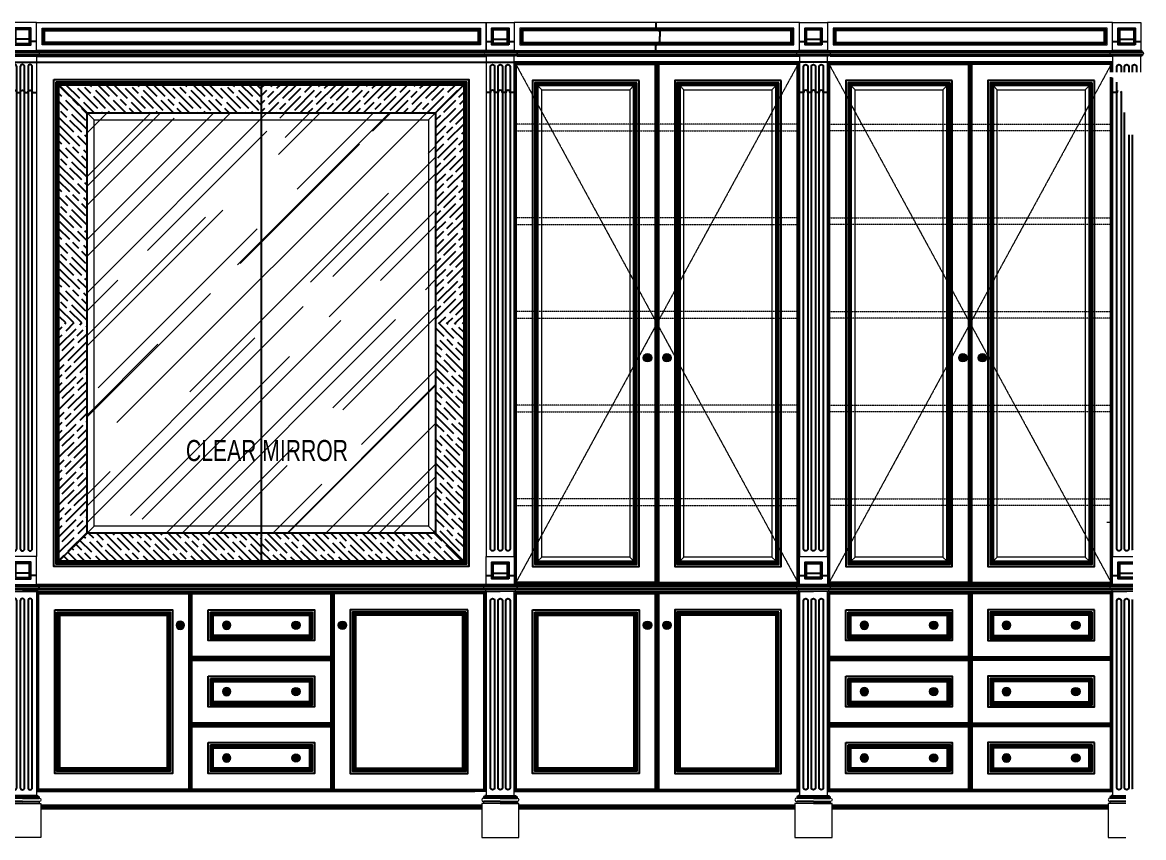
# Model space of a CAD drawing. Header units: inches. Extents: x 274057 to 444617, y 490067 to 635630.
# Drawn here: x 379139 to 383128, y 516399 to 519299 of the extents above; entities that cross this region are included whole.
import ezdxf

# ---------------------------------------------------------------- set-up
doc = ezdxf.new("R2010")
doc.units = ezdxf.units.IN
doc.header["$MEASUREMENT"] = 0
doc.linetypes.add('HIDDEN', pattern=[0.375, 0.25, -0.125])
for name, color, linetype, lineweight in [('Bronze', 40, 'Continuous', 0), ('CQ Wood', 30, 'Continuous', 0), ('Glass', 4, 'Continuous', 0), ('WOOD-HID', 8, 'HIDDEN', 18)]:
    doc.layers.add(name, color=color, linetype=linetype, lineweight=lineweight)
for name, color, linetype in [('CQ Sheet text', 3, 'Continuous'), ('FURNITURE', 252, 'Continuous'), ('Layer7', 8, 'Continuous'), ('WOOD', 23, 'Continuous'), ('WOOD 01', 34, 'Continuous'), ('WOOD 02', 32, 'Continuous'), ('Wood SECT', 1, 'Continuous')]:
    doc.layers.add(name, color=color, linetype=linetype)
doc.styles.add('DIM 50', font='romans.shx', dxfattribs={"width": 0.75, "height": 100})
pattern_1 = [(135, (375037.044, 515981.073), (42.4264, 42.4264), [100, -20]), (135, (375065.33, 515981.073), (42.4264, 42.4264), [60, -15, 30, -15]), (135, (375100.684, 515974), (42.4264, 42.4264), [100, -20])]
pattern_2 = [(225, (375037.044, 515981.073), (-42.4264, 42.4264), [100, -20]), (225, (375037.044, 516009.36), (-42.4264, 42.4264), [60, -15, 30, -15]), (225, (375044.115, 516044.71), (-42.4264, 42.4264), [100, -20])]
pattern_3 = [(135, (46799.93, 13647.52), (42.426407, 42.426407), [100, -20]), (135, (46828.215, 13647.52), (42.426407, 42.426407), [60, -15, 30, -15]), (135, (46863.57, 13640.447), (42.426407, 42.426407), [100, -20])]

# ---------------------------------------------------------------- blocks, each defined once
blk = doc.blocks.new('pilaster wardrobe')
at = {"layer": 'WOOD', "lineweight": 0}
blk.add_line((3399.1, -8726.1, 0), (3333.1, -8726.1, 0), dxfattribs=at)
blk.add_line((3399.1, -8726.1, 0), (3333.1, -8726.1, 0), dxfattribs=at)
at = {"layer": 'WOOD 01', "lineweight": 0, "ltscale": 500}
blk.add_line((3399.1, -8726.1, 0), (3465.1, -8726.1, 0), dxfattribs=at)
at = {"layer": 'WOOD 01', "lineweight": 0, "ltscale": 500, "elevation": 0}
for points in [[(3349.1, -6047.5), (3449.1, -6047.5), (3449.1, -5947.5), (3349.1, -5947.5)], [(3349.1, -7947.5), (3449.1, -7947.5), (3449.1, -7847.5), (3349.1, -7847.5)], [(3349.1, -7972.5), (3449.1, -7972.5), (3449.1, -8697.5), (3349.1, -8697.5)], [(3333.1, -8726.1), (3465.1, -8726.1), (3465.1, -8847.5), (3333.1, -8847.5)]]:
    blk.add_lwpolyline(points, close=True, dxfattribs=at)
for points in [[(3349.1, -6047.5), (3346.1, -6047.5, -0.414214), (3343.1, -6050.5), (3343.1, -6053.5, 1), (3343.1, -6061.5), (3343.1, -6064.5, -0.414214), (3346.1, -6067.5), (3349.1, -6067.5)], [(3449.1, -6047.5), (3452.1, -6047.5, 0.414214), (3455.1, -6050.5), (3455.1, -6053.5, -1), (3455.1, -6061.5), (3455.1, -6064.5, 0.414214), (3452.1, -6067.5), (3449.1, -6067.5)], [(3349.1, -7947.5), (3346.1, -7947.5, -0.414214), (3343.1, -7950.5), (3343.1, -7953.5, 1), (3343.1, -7961.5), (3343.1, -7964.5, -0.414214), (3346.1, -7967.5), (3346.1, -7972.5), (3399.1, -7972.5)], [(3449.1, -7947.5), (3452.1, -7947.5, 0.414214), (3455.1, -7950.5), (3455.1, -7953.5, -1), (3455.1, -7961.5), (3455.1, -7964.5, 0.414214), (3452.1, -7967.5), (3452.1, -7972.5), (3399.1, -7972.5)], [(3349.1, -8697.5), (3344.1, -8697.5, -0.414214), (3339.4, -8702.2), (3339.4, -8707, 1), (3339.4, -8719.6), (3339.3, -8726.1)], [(3449.1, -8697.5), (3454.1, -8697.5, 0.414214), (3458.8, -8702.2), (3458.8, -8707, -1), (3458.8, -8719.6), (3458.9, -8726.1)]]:
    blk.add_lwpolyline(points, format="xyb", dxfattribs=at)
blk.add_lwpolyline([(3349.1, -7847.5), (3349.1, -6067.5), (3449.1, -6067.5), (3449.1, -7847.5), (3349.1, -7847.5)], dxfattribs=at)
at = {"layer": 'WOOD 02', "color": 8, "ltscale": 100}
for p, q in [((3343.1, -6050.5, 0), (3455.1, -6050.5, 0)), ((3343.1, -6053.5, 0), (3455.1, -6053.5, 0)), ((3343.1, -6061.5, 0), (3455.1, -6061.5, 0)), ((3343.1, -6064.5, 0), (3455.1, -6064.5, 0)), ((3343.1, -7950.5, 0), (3455.1, -7950.5, 0)), ((3343.1, -7953.5, 0), (3455.1, -7953.5, 0)), ((3343.1, -7961.5, 0), (3455.1, -7961.5, 0)), ((3343.1, -7964.5, 0), (3455.1, -7964.5, 0)), ((3399.1, -8702.2, 0), (3339.4, -8702.2, 0)), ((3399.1, -8707, 0), (3339.4, -8707, 0)), ((3399.1, -8719.6, 0), (3339.4, -8719.6, 0)), ((3399.1, -8702.2, 0), (3458.8, -8702.2, 0)), ((3399.1, -8707, 0), (3458.8, -8707, 0)), ((3399.1, -8719.6, 0), (3458.8, -8719.6, 0))]:
    blk.add_line(p, q, dxfattribs=at)
at = {"layer": 'WOOD 02', "color": 8, "ltscale": 100, "elevation": 0}
for points in [[(3369.1, -6027.5), (3429.1, -6027.5), (3429.1, -5967.5), (3369.1, -5967.5)], [(3374.1, -6022.5), (3424.1, -6022.5), (3424.1, -5972.5), (3374.1, -5972.5)], [(3369.1, -7927.5), (3429.1, -7927.5), (3429.1, -7867.5), (3369.1, -7867.5)], [(3374.1, -7922.5), (3424.1, -7922.5), (3424.1, -7872.5), (3374.1, -7872.5)]]:
    blk.add_lwpolyline(points, close=True, dxfattribs=at)
for points in [[(3364.1, -6105), (3364.1, -7820, 1), (3379.1, -7820), (3379.1, -6105, 1)], [(3391.6, -6105), (3391.6, -7820, 1), (3406.6, -7820), (3406.6, -6105, 1)], [(3419.1, -6105), (3419.1, -7820, 1), (3434.1, -7820), (3434.1, -6105, 1)], [(3364.1, -8005), (3364.1, -8670, 1), (3379.1, -8670), (3379.1, -8005, 1)], [(3391.6, -8005), (3391.6, -8670, 1), (3406.6, -8670), (3406.6, -8005, 1)], [(3419.1, -8005), (3419.1, -8670, 1), (3434.1, -8670), (3434.1, -8005, 1)]]:
    blk.add_lwpolyline(points, format="xyb", close=True, dxfattribs=at)
at = {"layer": 'Wood SECT', "elevation": 0}
for points in [[(3449.1, -6015.6), (3429.1, -6015.6), (3429.1, -6011.6, -0.414214), (3424.1, -6006.6), (3399.1, -6006.6), (3374.1, -6006.6, -0.414214), (3369.1, -6011.6), (3369.1, -6015.6), (3349.1, -6015.6)], [(3349.1, -6196.4), (3364.1, -6196.4, -1), (3379.1, -6196.4), (3391.6, -6196.4, -1), (3406.6, -6196.4), (3419.1, -6196.4, -1), (3434.1, -6196.4), (3449.1, -6196.4)], [(3449.1, -7915.6), (3429.1, -7915.6), (3429.1, -7911.6, -0.414214), (3424.1, -7906.6), (3399.1, -7906.6), (3374.1, -7906.6, -0.414214), (3369.1, -7911.6), (3369.1, -7915.6), (3349.1, -7915.6)]]:
    blk.add_lwpolyline(points, format="xyb", dxfattribs=at)
blk = doc.blocks.new('EMPIREFLOW')
at = {"layer": 'Bronze', "lineweight": 0, "ltscale": 750}
for p, q in [((163684, -58508), (163506, -58508)), ((163713, -58475), (163581, -58378)), ((163730, -58444), (163581, -58378)), ((163707, -58546), (163581, -58638)), ((163724, -58575), (163581, -58638)), ((163745, -58403), (163656, -58249)), ((163745, -58614), (163656, -58768)), ((163788, -58606), (163806, -58768)), ((163789, -58404), (163806, -58248)), ((163823, -58404), (163806, -58248)), ((163824, -58606), (163806, -58768)), ((163867, -58403), (163956, -58249)), ((163867, -58614), (163956, -58768)), ((163881, -58444), (164031, -58378)), ((163888, -58575), (164031, -58638)), ((163899, -58475), (164031, -58378)), ((163905, -58546), (164031, -58638)), ((163928, -58508), (164106, -58508))]:
    blk.add_line(p, q, dxfattribs=at)
for radius in [340, 300, 60]:
    blk.add_circle((163806, -58508), radius, dxfattribs=at)
for centre, radius, start, end in [((163641, -58605), 166, 106.05596, 144.56537), ((163641, -58412), 166, 215.43463, 253.94404), ((163594, -58118), 246, 258.78321, 282.20767), ((163361, -58520), 246, 17.79233, 41.21679), ((163361, -58497), 246, 318.78321, 342.20767), ((163594, -58899), 246, 77.79233, 101.21679), ((163514, -58459), 105, 15.22341, 50.38879), ((163617, -58280), 105, 249.61121, 284.77659), ((163514, -58558), 105, 309.61121, 344.77659), ((163617, -58736), 105, 75.22341, 110.38879), ((163700, -58392), 118, 206.89225, 262.0108), ((163700, -58625), 118, 97.9892, 153.10775), ((163710, -58394), 102, 201.62987, 255.97772), ((163710, -58623), 102, 104.01364, 158.37013), ((163807, -58318), 166, 155.43463, 193.94404), ((163807, -58699), 166, 166.05596, 204.56537), ((163659, -58483), 102, 44.02228, 98.37013), ((163659, -58534), 102, 261.62987, 315.97772), ((163652, -58475), 118, 37.9892, 93.10775), ((163652, -58542), 118, 266.89225, 322.0108), ((163640, -58414), 166, 46.05596, 84.56537), ((163640, -58603), 166, 275.43463, 313.94404), ((163676, -58508), 48.7, 308.32195, 42.01165), ((163742, -58621), 48.7, 17.98835, 111.67805), ((163741, -58397), 48.7, 257.98835, 351.67805), ((163854, -58358), 118, 146.89225, 202.0108), ((163854, -58658), 118, 157.9892, 213.10775), ((163573, -58129), 246, 317.79233, 341.21679), ((163857, -58368), 102, 141.62987, 195.98636), ((163857, -58649), 102, 164.01364, 218.37013), ((163573, -58887), 246, 18.78321, 42.20767), ((163703, -58231), 105, 315.22341, 350.38879), ((163703, -58786), 105, 9.61121, 44.77659), ((164038, -58129), 246, 198.78321, 222.20767), ((163909, -58231), 105, 189.61121, 224.77659), ((163909, -58786), 105, 135.22341, 170.38879), ((164038, -58887), 246, 137.79233, 161.21679), ((163871, -58397), 48.7, 188.32195, 282.01165), ((163870, -58621), 48.7, 68.32195, 162.01165), ((163754, -58368), 102, 344.01364, 38.37013), ((163754, -58649), 102, 321.62987, 15.98636), ((163971, -58414), 166, 95.43463, 133.94404), ((163758, -58358), 118, 337.9892, 33.10775), ((163758, -58658), 118, 326.89225, 22.0108), ((163971, -58603), 166, 226.05596, 264.56537), ((163960, -58475), 118, 86.89225, 142.0108), ((163960, -58542), 118, 217.9892, 273.10775), ((163953, -58483), 102, 81.62987, 135.97772), ((163953, -58534), 102, 224.02228, 278.37013), ((163935, -58508), 48.7, 137.98835, 231.67805), ((163902, -58394), 102, 284.02228, 338.37013), ((163902, -58623), 102, 21.62987, 75.98636), ((163912, -58392), 118, 277.9892, 333.10775), ((163912, -58625), 118, 26.89225, 82.0108), ((163805, -58318), 166, 346.05596, 24.56537), ((163805, -58699), 166, 335.43463, 13.94404), ((164018, -58118), 246, 257.79233, 281.21679), ((164018, -58899), 246, 78.78321, 102.20767), ((163995, -58280), 105, 255.22341, 290.38879), ((163995, -58736), 105, 69.61121, 104.77659), ((164098, -58459), 105, 129.61121, 164.77659), ((164098, -58558), 105, 195.22341, 230.38879), ((164250, -58520), 246, 138.78321, 162.20767), ((163971, -58605), 166, 35.43463, 73.94404), ((163971, -58412), 166, 286.05596, 324.56537), ((164250, -58497), 246, 197.79233, 221.21679)]:
    blk.add_arc(centre, radius, start, end, dxfattribs=at)
at = {"layer": 'Bronze', "lineweight": 0, "ltscale": 750, "extrusion": (0, 0, -1)}
for centre, major_axis, ratio, start_param, end_param in [((163684, -58508), (146, 0), 0.152208, 1.934961, 4.348282), ((163745, -58614), (73, 126), 0.152208, 1.934961, 4.348282), ((163684, -58508), (-31.9, 0), 0.480975, 7.904841, 10.945558), ((163745, -58614), (-15.9, -27.7), 0.480975, 7.904841, 10.945558), ((163867, -58403), (15.9, 27.7), 0.480975, 7.904841, 10.945558), ((163867, -58403), (-73, -126), 0.152208, 1.934961, 4.348282)]:
    blk.add_ellipse(centre, major_axis=major_axis, ratio=ratio, start_param=start_param, end_param=end_param, dxfattribs=at)
at = {"layer": 'Bronze', "lineweight": 0, "ltscale": 750}
for centre, major_axis, ratio, start_param, end_param in [((163745, -58403), (73, -126), 0.152208, 1.934961, 4.348282), ((163745, -58403), (-15.9, 27.7), 0.480975, 7.904841, 10.945558), ((163867, -58614), (15.9, -27.7), 0.480975, 7.904841, 10.945558), ((163867, -58614), (-73, 126), 0.152208, 1.934961, 4.348282), ((163928, -58508), (31.9, 0), 0.480975, 7.904841, 10.945558), ((163928, -58508), (-146, 0), 0.152208, 1.934961, 4.348282)]:
    blk.add_ellipse(centre, major_axis=major_axis, ratio=ratio, start_param=start_param, end_param=end_param, dxfattribs=at)

msp = doc.modelspace()

# ---------------------------------------------------------------- hatches: boundary and pattern name
at = {"layer": 'Glass'}
h = msp.add_hatch(dxfattribs=at)
h.set_pattern_fill('AR-RROOF', color=256, scale=200, angle=45)
h.set_pattern_definition([(45, (46799.93, 13647.52), (169.70563, 452.54834), [3000, -400, 1000, -200]), (45, (46917.3, 13906.32), (-329.51176, 46.66905), [600, -66, 1200, -150]), (45, (46750.43, 13838.44), (640.638744, 830.14336), [1600, -280, 800, -200])])
h.paths.add_polyline_path([(379369.2, 518977.9), (380609.2, 518977.9), (380609.2, 517482.3), (379369.2, 517482.3)])
at = {"layer": 'Layer7'}
h = msp.add_hatch(dxfattribs=at)
h.set_pattern_fill('GOST_WOOD', color=256, scale=10, angle=45)
h.set_pattern_definition(pattern_1)
h.paths.add_polyline_path([(379989.2, 518977.9), (379989.2, 519077.9), (379269.2, 519077.9), (379269.2, 519077.9), (379369.2, 518977.9)])
h = msp.add_hatch(dxfattribs=at)
h.set_pattern_fill('GOST_WOOD', color=256, scale=10, angle=45)
h.set_pattern_definition(pattern_1)
h.paths.add_polyline_path([(379369.2, 518977.9), (379269.2, 519077.9), (379269.2, 518230.1), (379369.2, 518230.1)])
h = msp.add_hatch(dxfattribs=at)
h.set_pattern_fill('GOST_WOOD', color=256, scale=10, angle=135)
h.set_pattern_definition(pattern_2)
h.paths.add_polyline_path([(380609.2, 518977.9), (380709.2, 519077.9), (379989.2, 519077.9), (379989.2, 518977.9)])
h = msp.add_hatch(dxfattribs=at)
h.set_pattern_fill('GOST_WOOD', color=256, scale=10, angle=135)
h.set_pattern_definition(pattern_2)
h.paths.add_polyline_path([(380709.2, 519077.9), (380709.2, 519077.9), (380609.2, 518977.9), (380609.2, 518230.1), (380709.2, 518230.1)])
h = msp.add_hatch(dxfattribs=at)
h.set_pattern_fill('GOST_WOOD', color=256, scale=10, angle=135)
h.set_pattern_definition(pattern_2)
h.paths.add_polyline_path([(379269.2, 517382.3), (379369.2, 517482.3), (379369.2, 518230.1), (379269.2, 518230.1)])
h = msp.add_hatch(dxfattribs=at)
h.set_pattern_fill('GOST_WOOD', color=256, scale=10, angle=45)
h.set_pattern_definition(pattern_3)
h.paths.add_polyline_path([(380709.2, 517382.3), (380609.2, 517482.3), (380609.2, 518230.1), (380709.2, 518230.1)])
h = msp.add_hatch(dxfattribs=at)
h.set_pattern_fill('GOST_WOOD', color=256, scale=10, angle=45)
h.set_pattern_definition([(135, (375037.044, 515682.124), (42.4264, 42.4264), [100, -20]), (135, (375065.33, 515682.124), (42.4264, 42.4264), [60, -15, 30, -15]), (135, (375100.684, 515675.05), (42.4264, 42.4264), [100, -20])])
h.paths.add_polyline_path([(379989.2, 517382.3), (379269.2, 517382.3), (379269.2, 517382.3), (379369.2, 517482.3), (379989.2, 517482.3)])
h = msp.add_hatch(dxfattribs=at)
h.set_pattern_fill('GOST_WOOD', color=256, scale=10, angle=45)
h.set_pattern_definition(pattern_3)
h.paths.add_polyline_path([(380709.2, 517382.3), (379989.2, 517382.3), (379989.2, 517482.3), (380609.2, 517482.3)])

# ---------------------------------------------------------------- linework, layer by layer
for p, q in [((376960.5, 519157.9, 0), (381243.9, 519157.9, 0)), ((383018, 519157.9, 0), (380889.2, 519157.9, 0))]:
    msp.add_line(p, q)
at = {"color": 8}
for p, q in [((380783.5, 517296.3, 0), (379195, 517296.3, 0)), ((380783.2, 517282.3, 0), (379195.2, 517282.3, 0)), ((380783.2, 517293.3, 0), (379195.3, 517293.3, 0)), ((380783.2, 517285.3, 0), (379195.3, 517285.3, 0)), ((381897.9, 517296.3, 0), (380895, 517296.3, 0)), ((381897.6, 517293.3, 0), (380895.2, 517293.3, 0)), ((381897.6, 517285.3, 0), (380895.2, 517285.3, 0)), ((381897.6, 517282.3, 0), (380895.2, 517282.3, 0)), ((383012.3, 517296.3, 0), (382009.3, 517296.3, 0)), ((383012, 517293.3, 0), (382009.6, 517293.3, 0)), ((383012, 517285.3, 0), (382009.6, 517285.3, 0)), ((383012, 517282.3, 0), (382009.6, 517282.3, 0))]:
    msp.add_line(p, q, dxfattribs=at)
at = {"layer": 'CQ Wood', "lineweight": 0}
msp.add_line((382997, 517521.3, 0), (383018, 517521.3, 0), dxfattribs=at)
at = {"layer": 'Glass'}
for p, q in [((380987.2, 519059.9, 0), (380972.2, 519074.9, 0)), ((381299.9, 519059.9, 0), (381314.9, 519074.9, 0)), ((381492.9, 519059.9, 0), (381477.9, 519074.9, 0)), ((381805.6, 519059.9, 0), (381820.6, 519074.9, 0)), ((382101.6, 519059.9, 0), (382086.6, 519074.9, 0)), ((382414.3, 519059.9, 0), (382429.3, 519074.9, 0)), ((382607.3, 519059.9, 0), (382592.3, 519074.9, 0)), ((382920, 519059.9, 0), (382935, 519074.9, 0)), ((379394.2, 518952.9, 0), (379369.2, 518977.9, 0)), ((380584.2, 518952.9, 0), (380609.2, 518977.9, 0)), ((379394.2, 517507.3, 0), (379369.2, 517482.3, 0)), ((380584.2, 517507.3, 0), (380609.2, 517482.3, 0)), ((380987.2, 517397.3, 0), (380972.2, 517382.3, 0)), ((381299.9, 517397.3, 0), (381314.9, 517382.3, 0)), ((381492.9, 517397.3, 0), (381477.9, 517382.3, 0)), ((381805.6, 517397.3, 0), (381820.6, 517382.3, 0)), ((382101.6, 517397.3, 0), (382086.6, 517382.3, 0)), ((382414.3, 517397.3, 0), (382429.3, 517382.3, 0)), ((382607.3, 517397.3, 0), (382592.3, 517382.3, 0)), ((382920, 517397.3, 0), (382935, 517382.3, 0))]:
    msp.add_line(p, q, dxfattribs=at)
at = {"layer": 'Glass', "elevation": 0}
for points in [[(380987.2, 519059.9), (381299.9, 519059.9), (381299.9, 517397.3), (380987.2, 517397.3)], [(381492.9, 519059.9), (381805.6, 519059.9), (381805.6, 517397.3), (381492.9, 517397.3)], [(382101.6, 519059.9), (382414.3, 519059.9), (382414.3, 517397.3), (382101.6, 517397.3)], [(382607.3, 519059.9), (382920, 519059.9), (382920, 517397.3), (382607.3, 517397.3)], [(379394.2, 518952.9), (380584.2, 518952.9), (380584.2, 517507.3), (379394.2, 517507.3)]]:
    msp.add_lwpolyline(points, close=True, dxfattribs=at)
at = {"layer": 'WOOD', "color": 8}
for p, q in [((379195.2, 519196.2, 0), (380783.2, 519196.2, 0)), ((379195.2, 519193.2, 0), (380783.2, 519193.2, 0)), ((379195.2, 519185.2, 0), (380783.2, 519185.2, 0)), ((379195.2, 519182.2, 0), (380783.2, 519182.2, 0)), ((381897.6, 519196.2, 0), (380895.2, 519196.2, 0)), ((381897.6, 519193.2, 0), (380895.2, 519193.2, 0)), ((381897.6, 519185.2, 0), (380895.2, 519185.2, 0)), ((381897.6, 519182.2, 0), (380895.2, 519182.2, 0)), ((383012, 519196.2, 0), (382009.6, 519196.2, 0)), ((383012, 519193.2, 0), (382009.6, 519193.2, 0)), ((383012, 519185.2, 0), (382009.6, 519185.2, 0)), ((383012, 519182.2, 0), (382009.6, 519182.2, 0)), ((379369.2, 518977.9, 0), (379269.2, 519077.9, 0)), ((379989.2, 519077.9, 0), (379989.2, 517382.3, 0)), ((380609.2, 518977.9, 0), (380709.2, 519077.9, 0)), ((379369.2, 517482.3, 0), (379269.2, 517382.3, 0)), ((380609.2, 517482.3, 0), (380709.2, 517382.3, 0))]:
    msp.add_line(p, q, dxfattribs=at)
at = {"layer": 'WOOD', "color": 8, "lineweight": 0, "elevation": 0.1}
for points in [[(379213.2, 519275.4), (380765.2, 519275.4), (380765.2, 519223.2), (379213.2, 519223.2)], [(379216.2, 519272.4), (380762.2, 519272.4), (380762.2, 519226.2), (379216.2, 519226.2)], [(381879.6, 519275.4), (380913.2, 519275.4), (380913.2, 519223.2), (381879.6, 519223.2)], [(381876.6, 519272.4), (380916.2, 519272.4), (380916.2, 519226.2), (381876.6, 519226.2)], [(382994, 519275.4), (382027.6, 519275.4), (382027.6, 519223.2), (382994, 519223.2)], [(382991, 519272.4), (382030.6, 519272.4), (382030.6, 519226.2), (382991, 519226.2)]]:
    msp.add_lwpolyline(points, close=True, dxfattribs=at)
at = {"layer": 'WOOD 01'}
for p, q in [((379192.2, 519179.2, 0), (380786.2, 519179.2, 0)), ((381900.6, 519179.2, 0), (380898.2, 519179.2, 0)), ((383015, 519179.2, 0), (382012.6, 519179.2, 0)), ((380749.3, 516562.8, 0), (379189.2, 516562.8, 0)), ((381903.6, 516562.8, 0), (380889.2, 516562.8, 0)), ((383018, 516562.8, 0), (382003.6, 516562.8, 0))]:
    msp.add_line(p, q, dxfattribs=at)
at = {"layer": 'WOOD 01', "lineweight": 0}
for p, q in [((380786.2, 517299.3, 0), (379192.2, 517299.3, 0)), ((380786.2, 517274.3, 0), (379192.2, 517274.3, 0)), ((381900.6, 517299.3, 0), (380892.2, 517299.3, 0)), ((381900.6, 517274.3, 0), (380892.2, 517274.3, 0)), ((383015, 517299.3, 0), (382006.6, 517299.3, 0)), ((383015, 517274.3, 0), (382006.6, 517274.3, 0))]:
    msp.add_line(p, q, dxfattribs=at)
at = {"layer": 'WOOD 01', "ltscale": 1000}
for p, q in [((379205.2, 516514.3, 0), (380773.2, 516514.3, 0)), ((379205.2, 516510.3, 0), (380773.2, 516510.3, 0)), ((379205.2, 516502.2, 0), (380773.2, 516502.2, 0)), ((380905.2, 516514.3, 0), (381887.6, 516514.3, 0)), ((380905.2, 516510.3, 0), (381887.6, 516510.3, 0)), ((380905.2, 516502.2, 0), (381887.6, 516502.2, 0)), ((382019.6, 516514.3, 0), (383002, 516514.3, 0)), ((382019.6, 516510.3, 0), (383002, 516510.3, 0)), ((382019.6, 516502.2, 0), (383002, 516502.2, 0))]:
    msp.add_line(p, q, dxfattribs=at)
at = {"layer": 'WOOD 01', "lineweight": 0, "ltscale": 500}
msp.add_line((383064.7, 516520.7, 0), (383002, 516520.7, 0), dxfattribs=at)
at = {"layer": 'WOOD 01', "lineweight": 0, "elevation": 0.1}
for points in [[(379189.2, 519299.4), (380789.2, 519299.4), (380789.2, 519199.2), (379189.2, 519199.2)], [(381903.6, 519299.4), (380889.2, 519299.4), (380889.2, 519199.2), (381903.6, 519199.2)], [(383018, 519299.4), (382003.6, 519299.4), (382003.6, 519199.2), (383018, 519199.2)], [(379209.2, 519279.4), (380769.2, 519279.4), (380769.2, 519219.2), (379209.2, 519219.2)], [(379219.2, 519269.4), (380759.2, 519269.4), (380759.2, 519229.2), (379219.2, 519229.2)], [(381883.6, 519279.4), (380909.2, 519279.4), (380909.2, 519219.2), (381883.6, 519219.2)], [(381873.6, 519269.4), (380919.2, 519269.4), (380919.2, 519229.2), (381873.6, 519229.2)], [(382998, 519279.4), (382023.6, 519279.4), (382023.6, 519219.2), (382998, 519219.2)], [(382988, 519269.4), (382033.6, 519269.4), (382033.6, 519229.2), (382988, 519229.2)]]:
    msp.add_lwpolyline(points, close=True, dxfattribs=at)
at = {"layer": 'WOOD 01', "lineweight": 0, "ltscale": 500, "elevation": 0}
msp.add_lwpolyline([(383118, 519199.2), (383018, 519199.2), (383018, 519299.2), (383118, 519299.2)], close=True, dxfattribs=at)
for points in [[(383018, 519199.2), (383015, 519199.2, -0.414214), (383012, 519196.2), (383012, 519193.2, 1), (383012, 519185.2), (383012, 519182.2, -0.414214), (383015, 519179.2), (383018, 519179.2)], [(383118, 519199.2), (383121, 519199.2, 0.414214), (383124, 519196.2), (383124, 519193.2, -1), (383124, 519185.2), (383124, 519182.2, 0.414214), (383121, 519179.2), (383118, 519179.2)], [(383018, 517299.3), (383015, 517299.3, -0.414214), (383012, 517296.3), (383012, 517293.3, 1), (383012, 517285.3), (383012, 517282.3, -0.414214), (383015, 517279.3), (383015, 517274.3), (383068, 517274.3)], [(383018, 516549.3), (383013, 516549.3, -0.414214), (383008.3, 516544.6), (383008.3, 516539.8, 1), (383008.3, 516527.2), (383008.2, 516520.7)]]:
    msp.add_lwpolyline(points, format="xyb", dxfattribs=at)
for points in [[(383118, 519123), (383118, 519179.2), (383018, 519179.2), (383018, 519123)], [(383018, 519101.9), (383018, 517399.3), (383089.7, 517399.3)], [(383089.7, 517299.3), (383018, 517299.3), (383018, 517399.3), (383089.7, 517399.3)], [(383089.7, 517274.3), (383018, 517274.3), (383018, 516549.3), (383064.7, 516549.3)], [(383089.7, 517274.3), (383068, 517274.3)], [(383064.7, 516520.7), (383002, 516520.7), (383002, 516399.3), (383064.7, 516399.3)]]:
    msp.add_lwpolyline(points, dxfattribs=at)
at = {"layer": 'WOOD 01', "elevation": 0}
for points in [[(380892.2, 519154.9), (381394.9, 519154.9), (381394.9, 517302.3), (380892.2, 517302.3)], [(380896.2, 519150.9), (381390.9, 519150.9), (381390.9, 517306.3), (380896.2, 517306.3)], [(381900.6, 519154.9), (381397.9, 519154.9), (381397.9, 517302.3), (381900.6, 517302.3)], [(381896.6, 519150.9), (381401.9, 519150.9), (381401.9, 517306.3), (381896.6, 517306.3)], [(382006.6, 519154.9), (382509.3, 519154.9), (382509.3, 517302.3), (382006.6, 517302.3)], [(382010.6, 519150.9), (382505.3, 519150.9), (382505.3, 517306.3), (382010.6, 517306.3)], [(379251.2, 519095.9), (380727.2, 519095.9), (380727.2, 517364.3), (379251.2, 517364.3)], [(379259.2, 519087.9), (380719.2, 519087.9), (380719.2, 517372.3), (379259.2, 517372.3)], [(379263.2, 519083.9), (380715.2, 519083.9), (380715.2, 517376.3), (379263.2, 517376.3)], [(379266.2, 519080.9), (380712.2, 519080.9), (380712.2, 517379.3), (379266.2, 517379.3)], [(379269.2, 519077.9), (380709.2, 519077.9), (380709.2, 517382.3), (379269.2, 517382.3)], [(381332.9, 519092.9), (380954.2, 519092.9), (380954.2, 517364.3), (381332.9, 517364.3)], [(381324.9, 519084.9), (380962.2, 519084.9), (380962.2, 517372.3), (381324.9, 517372.3)], [(381320.9, 519080.9), (380966.2, 519080.9), (380966.2, 517376.3), (381320.9, 517376.3)], [(381317.9, 519077.9), (380969.2, 519077.9), (380969.2, 517379.3), (381317.9, 517379.3)], [(381314.9, 519074.9), (380972.2, 519074.9), (380972.2, 517382.3), (381314.9, 517382.3)], [(381838.6, 519092.9), (381459.9, 519092.9), (381459.9, 517364.3), (381838.6, 517364.3)], [(381830.6, 519084.9), (381467.9, 519084.9), (381467.9, 517372.3), (381830.6, 517372.3)], [(381826.6, 519080.9), (381471.9, 519080.9), (381471.9, 517376.3), (381826.6, 517376.3)], [(381823.6, 519077.9), (381474.9, 519077.9), (381474.9, 517379.3), (381823.6, 517379.3)], [(381820.6, 519074.9), (381477.9, 519074.9), (381477.9, 517382.3), (381820.6, 517382.3)], [(382447.3, 519092.9), (382068.6, 519092.9), (382068.6, 517364.3), (382447.3, 517364.3)], [(382439.3, 519084.9), (382076.6, 519084.9), (382076.6, 517372.3), (382439.3, 517372.3)], [(382435.3, 519080.9), (382080.6, 519080.9), (382080.6, 517376.3), (382435.3, 517376.3)], [(382432.3, 519077.9), (382083.6, 519077.9), (382083.6, 517379.3), (382432.3, 517379.3)], [(382429.3, 519074.9), (382086.6, 519074.9), (382086.6, 517382.3), (382429.3, 517382.3)], [(382953, 519092.9), (382574.3, 519092.9), (382574.3, 517364.3), (382953, 517364.3)], [(382945, 519084.9), (382582.3, 519084.9), (382582.3, 517372.3), (382945, 517372.3)], [(382941, 519080.9), (382586.3, 519080.9), (382586.3, 517376.3), (382941, 517376.3)], [(382938, 519077.9), (382589.3, 519077.9), (382589.3, 517379.3), (382938, 517379.3)], [(382935, 519074.9), (382592.3, 519074.9), (382592.3, 517382.3), (382935, 517382.3)], [(379369.2, 518977.9), (380609.2, 518977.9), (380609.2, 517482.3), (379369.2, 517482.3)], [(379192.2, 517271.3), (379734.9, 517271.3), (379734.9, 516565.8), (379192.2, 516565.8)], [(379196.4, 517267.2), (379730.8, 517267.2), (379730.8, 516569.9), (379196.4, 516569.9)], [(379737.9, 517271.3), (380240.6, 517271.3), (380240.6, 517038.1), (379737.9, 517038.1)], [(379742, 517267.2), (380236.5, 517267.2), (380236.5, 517042.2), (379742, 517042.2)], [(380786.2, 517271.3), (380243.6, 517271.3), (380243.6, 516565.8), (380786.2, 516565.8)], [(380782.1, 517267.2), (380247.7, 517267.2), (380247.7, 516569.9), (380782.1, 516569.9)], [(380892.2, 517271.3), (381394.9, 517271.3), (381394.9, 516565.8), (380892.2, 516565.8)], [(380896.4, 517267.2), (381390.8, 517267.2), (381390.8, 516569.9), (380896.4, 516569.9)], [(381900.6, 517271.3), (381397.9, 517271.3), (381397.9, 516565.8), (381900.6, 516565.8)], [(381896.5, 517267.2), (381402, 517267.2), (381402, 516569.9), (381896.5, 516569.9)], [(382006.6, 517271.3), (382509.3, 517271.3), (382509.3, 517038.1), (382006.6, 517038.1)], [(382010.7, 517267.2), (382505.2, 517267.2), (382505.2, 517042.2), (382010.7, 517042.2)], [(383015, 517271.3), (382512.3, 517271.3), (382512.3, 517038.1), (383015, 517038.1)], [(383010.9, 517267.2), (382516.4, 517267.2), (382516.4, 517042.2), (383010.9, 517042.2)], [(379254.2, 517209.3), (379672.9, 517209.3), (379672.9, 516627.8), (379254.2, 516627.8)], [(379262.2, 517201.3), (379664.9, 517201.3), (379664.9, 516635.8), (379262.2, 516635.8)], [(379266.4, 517197.1), (379660.7, 517197.1), (379660.7, 516640), (379266.4, 516640)], [(379269.4, 517194.1), (379657.7, 517194.1), (379657.7, 516643), (379269.4, 516643)], [(379272.4, 517191.1), (379654.7, 517191.1), (379654.7, 516646), (379272.4, 516646)], [(379799.9, 517209.3), (380178.6, 517209.3), (380178.6, 517100.1), (379799.9, 517100.1)], [(379807.9, 517201.3), (380170.6, 517201.3), (380170.6, 517108.1), (379807.9, 517108.1)], [(379812.1, 517197.1), (380166.4, 517197.1), (380166.4, 517112.3), (379812.1, 517112.3)], [(379815.1, 517194.1), (380163.4, 517194.1), (380163.4, 517115.3), (379815.1, 517115.3)], [(379818.1, 517191.1), (380160.4, 517191.1), (380160.4, 517118.3), (379818.1, 517118.3)], [(380724.2, 517209.3), (380305.6, 517209.3), (380305.6, 516627.8), (380724.2, 516627.8)], [(380716.2, 517201.3), (380313.6, 517201.3), (380313.6, 516635.8), (380716.2, 516635.8)], [(380712.1, 517197.1), (380317.8, 517197.1), (380317.8, 516640), (380712.1, 516640)], [(380709.1, 517194.1), (380320.8, 517194.1), (380320.8, 516643), (380709.1, 516643)], [(380706.1, 517191.1), (380323.8, 517191.1), (380323.8, 516646), (380706.1, 516646)], [(380954.2, 517209.3), (381332.9, 517209.3), (381332.9, 516627.8), (380954.2, 516627.8)], [(380962.2, 517201.3), (381324.9, 517201.3), (381324.9, 516635.8), (380962.2, 516635.8)], [(380966.4, 517197.1), (381320.7, 517197.1), (381320.7, 516640), (380966.4, 516640)], [(380969.4, 517194.1), (381317.7, 517194.1), (381317.7, 516643), (380969.4, 516643)], [(380972.4, 517191.1), (381314.7, 517191.1), (381314.7, 516646), (380972.4, 516646)], [(381838.6, 517209.3), (381459.9, 517209.3), (381459.9, 516627.8), (381838.6, 516627.8)], [(381830.6, 517201.3), (381467.9, 517201.3), (381467.9, 516635.8), (381830.6, 516635.8)], [(381826.4, 517197.1), (381472.1, 517197.1), (381472.1, 516640), (381826.4, 516640)], [(381823.4, 517194.1), (381475.1, 517194.1), (381475.1, 516643), (381823.4, 516643)], [(381820.4, 517191.1), (381478.1, 517191.1), (381478.1, 516646), (381820.4, 516646)], [(382068.6, 517209.3), (382447.3, 517209.3), (382447.3, 517100.1), (382068.6, 517100.1)], [(382076.6, 517201.3), (382439.3, 517201.3), (382439.3, 517108.1), (382076.6, 517108.1)], [(382080.8, 517197.1), (382435.1, 517197.1), (382435.1, 517112.3), (382080.8, 517112.3)], [(382083.8, 517194.1), (382432.1, 517194.1), (382432.1, 517115.3), (382083.8, 517115.3)], [(382086.8, 517191.1), (382429.1, 517191.1), (382429.1, 517118.3), (382086.8, 517118.3)], [(382953, 517209.3), (382574.3, 517209.3), (382574.3, 517100.1), (382953, 517100.1)], [(382945, 517201.3), (382582.3, 517201.3), (382582.3, 517108.1), (382945, 517108.1)], [(382940.8, 517197.1), (382586.5, 517197.1), (382586.5, 517112.3), (382940.8, 517112.3)], [(382937.8, 517194.1), (382589.5, 517194.1), (382589.5, 517115.3), (382937.8, 517115.3)], [(382934.8, 517191.1), (382592.5, 517191.1), (382592.5, 517118.3), (382934.8, 517118.3)], [(379737.9, 517035.1), (380240.6, 517035.1), (380240.6, 516802), (379737.9, 516802)], [(379742, 517031), (380236.5, 517031), (380236.5, 516806.1), (379742, 516806.1)], [(382006.6, 517035.1), (382509.3, 517035.1), (382509.3, 516802), (382006.6, 516802)], [(382010.7, 517031), (382505.2, 517031), (382505.2, 516806.1), (382010.7, 516806.1)], [(383015, 517035.1), (382512.3, 517035.1), (382512.3, 516802), (383015, 516802)], [(383010.9, 517031), (382516.4, 517031), (382516.4, 516806.1), (383010.9, 516806.1)], [(379799.9, 516973.1), (380178.6, 516973.1), (380178.6, 516864), (379799.9, 516864)], [(379807.9, 516965.1), (380170.6, 516965.1), (380170.6, 516872), (379807.9, 516872)], [(379812.1, 516960.9), (380166.4, 516960.9), (380166.4, 516876.1), (379812.1, 516876.1)], [(379815.1, 516957.9), (380163.4, 516957.9), (380163.4, 516879.1), (379815.1, 516879.1)], [(379818.1, 516954.9), (380160.4, 516954.9), (380160.4, 516882.1), (379818.1, 516882.1)], [(382068.6, 516973.1), (382447.3, 516973.1), (382447.3, 516864), (382068.6, 516864)], [(382076.6, 516965.1), (382439.3, 516965.1), (382439.3, 516872), (382076.6, 516872)], [(382080.8, 516960.9), (382435.1, 516960.9), (382435.1, 516876.1), (382080.8, 516876.1)], [(382083.8, 516957.9), (382432.1, 516957.9), (382432.1, 516879.1), (382083.8, 516879.1)], [(382086.8, 516954.9), (382429.1, 516954.9), (382429.1, 516882.1), (382086.8, 516882.1)], [(382953, 516973.1), (382574.3, 516973.1), (382574.3, 516864), (382953, 516864)], [(382945, 516965.1), (382582.3, 516965.1), (382582.3, 516872), (382945, 516872)], [(382940.8, 516960.9), (382586.5, 516960.9), (382586.5, 516876.1), (382940.8, 516876.1)], [(382937.8, 516957.9), (382589.5, 516957.9), (382589.5, 516879.1), (382937.8, 516879.1)], [(382934.8, 516954.9), (382592.5, 516954.9), (382592.5, 516882.1), (382934.8, 516882.1)], [(379737.9, 516799), (380240.6, 516799), (380240.6, 516565.8), (379737.9, 516565.8)], [(379742, 516794.8), (380236.5, 516794.8), (380236.5, 516569.9), (379742, 516569.9)], [(382006.6, 516799), (382509.3, 516799), (382509.3, 516565.8), (382006.6, 516565.8)], [(382010.7, 516794.8), (382505.2, 516794.8), (382505.2, 516569.9), (382010.7, 516569.9)], [(383015, 516799), (382512.3, 516799), (382512.3, 516565.8), (383015, 516565.8)], [(383010.9, 516794.8), (382516.4, 516794.8), (382516.4, 516569.9), (383010.9, 516569.9)], [(379799.9, 516737), (380178.6, 516737), (380178.6, 516627.8), (379799.9, 516627.8)], [(379807.9, 516729), (380170.6, 516729), (380170.6, 516635.8), (379807.9, 516635.8)], [(379812.1, 516724.8), (380166.4, 516724.8), (380166.4, 516640), (379812.1, 516640)], [(379815.1, 516721.8), (380163.4, 516721.8), (380163.4, 516643), (379815.1, 516643)], [(379818.1, 516718.8), (380160.4, 516718.8), (380160.4, 516646), (379818.1, 516646)], [(382068.6, 516737), (382447.3, 516737), (382447.3, 516627.8), (382068.6, 516627.8)], [(382076.6, 516729), (382439.3, 516729), (382439.3, 516635.8), (382076.6, 516635.8)], [(382080.8, 516724.8), (382435.1, 516724.8), (382435.1, 516640), (382080.8, 516640)], [(382083.8, 516721.8), (382432.1, 516721.8), (382432.1, 516643), (382083.8, 516643)], [(382086.8, 516718.8), (382429.1, 516718.8), (382429.1, 516646), (382086.8, 516646)], [(382953, 516737), (382574.3, 516737), (382574.3, 516627.8), (382953, 516627.8)], [(382945, 516729), (382582.3, 516729), (382582.3, 516635.8), (382945, 516635.8)], [(382940.8, 516724.8), (382586.5, 516724.8), (382586.5, 516640), (382940.8, 516640)], [(382937.8, 516721.8), (382589.5, 516721.8), (382589.5, 516643), (382937.8, 516643)], [(382934.8, 516718.8), (382592.5, 516718.8), (382592.5, 516646), (382934.8, 516646)]]:
    msp.add_lwpolyline(points, close=True, dxfattribs=at)
for points in [[(383015, 519123), (383015, 519154.9), (382512.3, 519154.9), (382512.3, 517302.3), (383015, 517302.3), (383015, 519103.3)], [(383011, 519123), (383011, 519150.9), (382516.3, 519150.9), (382516.3, 517306.3), (383011, 517306.3), (383011, 519104.6)]]:
    msp.add_lwpolyline(points, dxfattribs=at)
at = {"layer": 'WOOD 02', "color": 8, "ltscale": 100}
for p, q in [((383124, 519196.2, 0), (383012, 519196.2, 0)), ((383124, 519193.2, 0), (383012, 519193.2, 0)), ((383124, 519185.2, 0), (383012, 519185.2, 0)), ((383124, 519182.2, 0), (383012, 519182.2, 0)), ((383089.7, 517296.3, 0), (383012, 517296.3, 0)), ((383089.7, 517293.3, 0), (383012, 517293.3, 0)), ((383089.7, 517285.3, 0), (383012, 517285.3, 0)), ((383089.7, 517282.3, 0), (383012, 517282.3, 0)), ((383064.7, 516544.6, 0), (383008.3, 516544.6, 0)), ((383064.7, 516539.8, 0), (383008.3, 516539.8, 0)), ((383064.7, 516527.2, 0), (383008.3, 516527.2, 0))]:
    msp.add_line(p, q, dxfattribs=at)
at = {"layer": 'WOOD 02', "color": 8, "ltscale": 100, "elevation": 0}
for points in [[(383098, 519219.2), (383038, 519219.2), (383038, 519279.2), (383098, 519279.2)], [(383093, 519224.2), (383043, 519224.2), (383043, 519274.2), (383093, 519274.2)]]:
    msp.add_lwpolyline(points, close=True, dxfattribs=at)
for points in [[(383033, 519123), (383033, 519141.7, -1), (383048, 519141.7), (383048, 519123)], [(383060.5, 519123), (383060.5, 519141.7, -1), (383075.5, 519141.7), (383075.5, 519123)], [(383088, 519123), (383088, 519141.7, -1), (383103, 519141.7), (383103, 519123)], [(383048, 519054), (383048, 517426.8, -1), (383033, 517426.8), (383033, 519086.9)], [(383075.5, 518899.3), (383075.5, 517426.8, -1), (383060.5, 517426.8), (383060.5, 518979.3)], [(383089.7, 517422, -0.176223), (383088, 517426.8), (383088, 518899.3)], [(383089.7, 516572, -0.176323), (383088, 516576.8), (383088, 517241.8, -0.176303), (383089.7, 517246.6)]]:
    msp.add_lwpolyline(points, format="xyb", dxfattribs=at)
for points in [[(383089.7, 517319.3), (383038, 517319.3), (383038, 517379.3), (383089.7, 517379.3)], [(383089.7, 517324.3), (383043, 517324.3), (383043, 517374.3), (383089.7, 517374.3)]]:
    msp.add_lwpolyline(points, dxfattribs=at)
for points in [[(383048, 517241.8), (383048, 516576.8, -1), (383033, 516576.8), (383033, 517241.8, -1)], [(383075.5, 517241.8), (383075.5, 516576.8, -1), (383060.5, 516576.8), (383060.5, 517241.8, -1)]]:
    msp.add_lwpolyline(points, format="xyb", close=True, dxfattribs=at)
at = {"layer": 'Wood SECT'}
for points, elevation in [([(381392.4, 519299.4), (381392.4, 519279.4), (381396.4, 519279.4, 0.414214), (381400.4, 519275.4), (381400.4, 519272.4, -0.414214), (381403.4, 519269.4), (381406.4, 519269.4), (381406.4, 519249.3)], 0.1), ([(381392.4, 519199.2), (381392.4, 519219.2), (381396.4, 519219.2, -0.414214), (381400.4, 519223.2), (381400.4, 519226.2, 0.414214), (381403.4, 519229.2), (381406.4, 519229.2), (381406.4, 519249.3)], 0.1), ([(383018, 519231.2), (383038, 519231.2), (383038, 519235.2, 0.414214), (383043, 519240.2), (383068, 519240.2), (383093, 519240.2, 0.414214), (383098, 519235.2), (383098, 519231.2), (383118, 519231.2)], 0), ([(383036.7, 519056.9, 0.268108), (383033, 519050.4), (383018, 519050.4)], 0), ([(383048.2, 519050.4), (383048, 519050.4, 0.126844), (383047, 519054, 0.126844)], 0), ([(383018, 517331.2), (383038, 517331.2), (383038, 517335.2, 0.414214), (383043, 517340.2), (383068, 517340.2), (383089.7, 517340.2)], 0)]:
    msp.add_lwpolyline(points, format="xyb", dxfattribs=dict(at, elevation=elevation))
at = {"layer": 'WOOD-HID', "lineweight": 0}
for p, q in [((381900.6, 519154.9, 0), (380892.2, 517302.3, 0)), ((380892.2, 519154.9, 0), (381900.6, 517302.3, 0)), ((383015, 519154.9, 0), (382006.6, 517302.3, 0)), ((382006.6, 519154.9, 0), (383015, 517302.3, 0))]:
    msp.add_line(p, q, dxfattribs=at)
for points, elevation in [([(381903.6, 518938), (380889.2, 518938), (380889.2, 518914), (381903.6, 518914)], 0), ([(382003.6, 518938), (383018, 518938), (383018, 518914), (382003.6, 518914)], 0), ([(381903.6, 518604.7), (380889.2, 518604.7), (380889.2, 518580.7), (381903.6, 518580.7)], 0.1), ([(382003.6, 518604.7), (383018, 518604.7), (383018, 518580.7), (382003.6, 518580.7)], 0.1), ([(381903.6, 518271.3), (380889.2, 518271.3), (380889.2, 518247.3), (381903.6, 518247.3)], 0.1), ([(382003.6, 518271.3), (383018, 518271.3), (383018, 518247.3), (382003.6, 518247.3)], 0.1), ([(381903.6, 517938), (380889.2, 517938), (380889.2, 517914), (381903.6, 517914)], 0.1), ([(382003.6, 517938), (383018, 517938), (383018, 517914), (382003.6, 517914)], 0.1), ([(381903.6, 517604.6), (380889.2, 517604.6), (380889.2, 517580.6), (381903.6, 517580.6)], 0), ([(382003.6, 517604.6), (383018, 517604.6), (383018, 517580.6), (382003.6, 517580.6)], 0)]:
    msp.add_lwpolyline(points, close=True, dxfattribs=dict(at, elevation=elevation))

# ---------------------------------------------------------------- block references
at = {"layer": 'FURNITURE', "lineweight": 0, "yscale": 0.0441, "zscale": 0.0441}
for p, xscale in [((374139.1, 520686.5, 0), 0.0441), ((374208.2, 520686.5, 0), 0.0441), ((375261.4, 520686.5, 0), 0.0441), ((375330.6, 520686.5, 0), 0.0441), ((386924.6, 519734.9, 0), -0.0441), ((387089.7, 519734.9, 0), -0.0441), ((372888.7, 519734.9, 0), 0.0441), ((373053.9, 519734.9, 0), 0.0441), ((374139.1, 519734.9, 0), 0.0441), ((374208.2, 519734.9, 0), 0.0441), ((389358.4, 519734.9, 0), -0.0441), ((375157.5, 519734.9, 0), 0.0441), ((389864.1, 519734.9, 0), -0.0441), ((375663.2, 519734.9, 0), 0.0441), ((387089.7, 519498.8, 0), -0.0441), ((372888.7, 519498.8, 0), 0.0441), ((389358.4, 519498.8, 0), -0.0441), ((375157.5, 519498.8, 0), 0.0441), ((389864.1, 519498.8, 0), -0.0441), ((375663.2, 519498.8, 0), 0.0441), ((387089.7, 519262.6, 0), -0.0441), ((372888.7, 519262.6, 0), 0.0441), ((389358.4, 519262.6, 0), -0.0441), ((375157.5, 519262.6, 0), 0.0441), ((389864.1, 519262.6, 0), -0.0441), ((375663.2, 519262.6, 0), 0.0441)]:
    msp.add_blockref('EMPIREFLOW', p, dxfattribs=dict(at, xscale=xscale))
at = {"layer": 'WOOD', "color": 0, "yscale": 0.9999857733061659, "zscale": 0.9999857733061659}
for p, xscale in [((375740.2, 525246.7, 0), 0.9999857733061659), ((384238.3, 525246.7, 0), -0.9999857733061659), ((385352.6, 525246.7, 0), -0.9999857733061659)]:
    msp.add_blockref('pilaster wardrobe', p, dxfattribs=dict(at, xscale=xscale))

# ---------------------------------------------------------------- texts
at = {"layer": 'CQ Sheet text', "ltscale": 500, "insert": (379697.9, 517813.8, 0), "char_height": 75, "width": 622.714, "attachment_point": 1, "style": 'DIM 50'}
msp.add_mtext('\\pxqc;{\\fCityBlueprint|b0|i0|c0|p0;CLEAR MIRROR}', dxfattribs=at)

doc.saveas('drawing.dxf')
